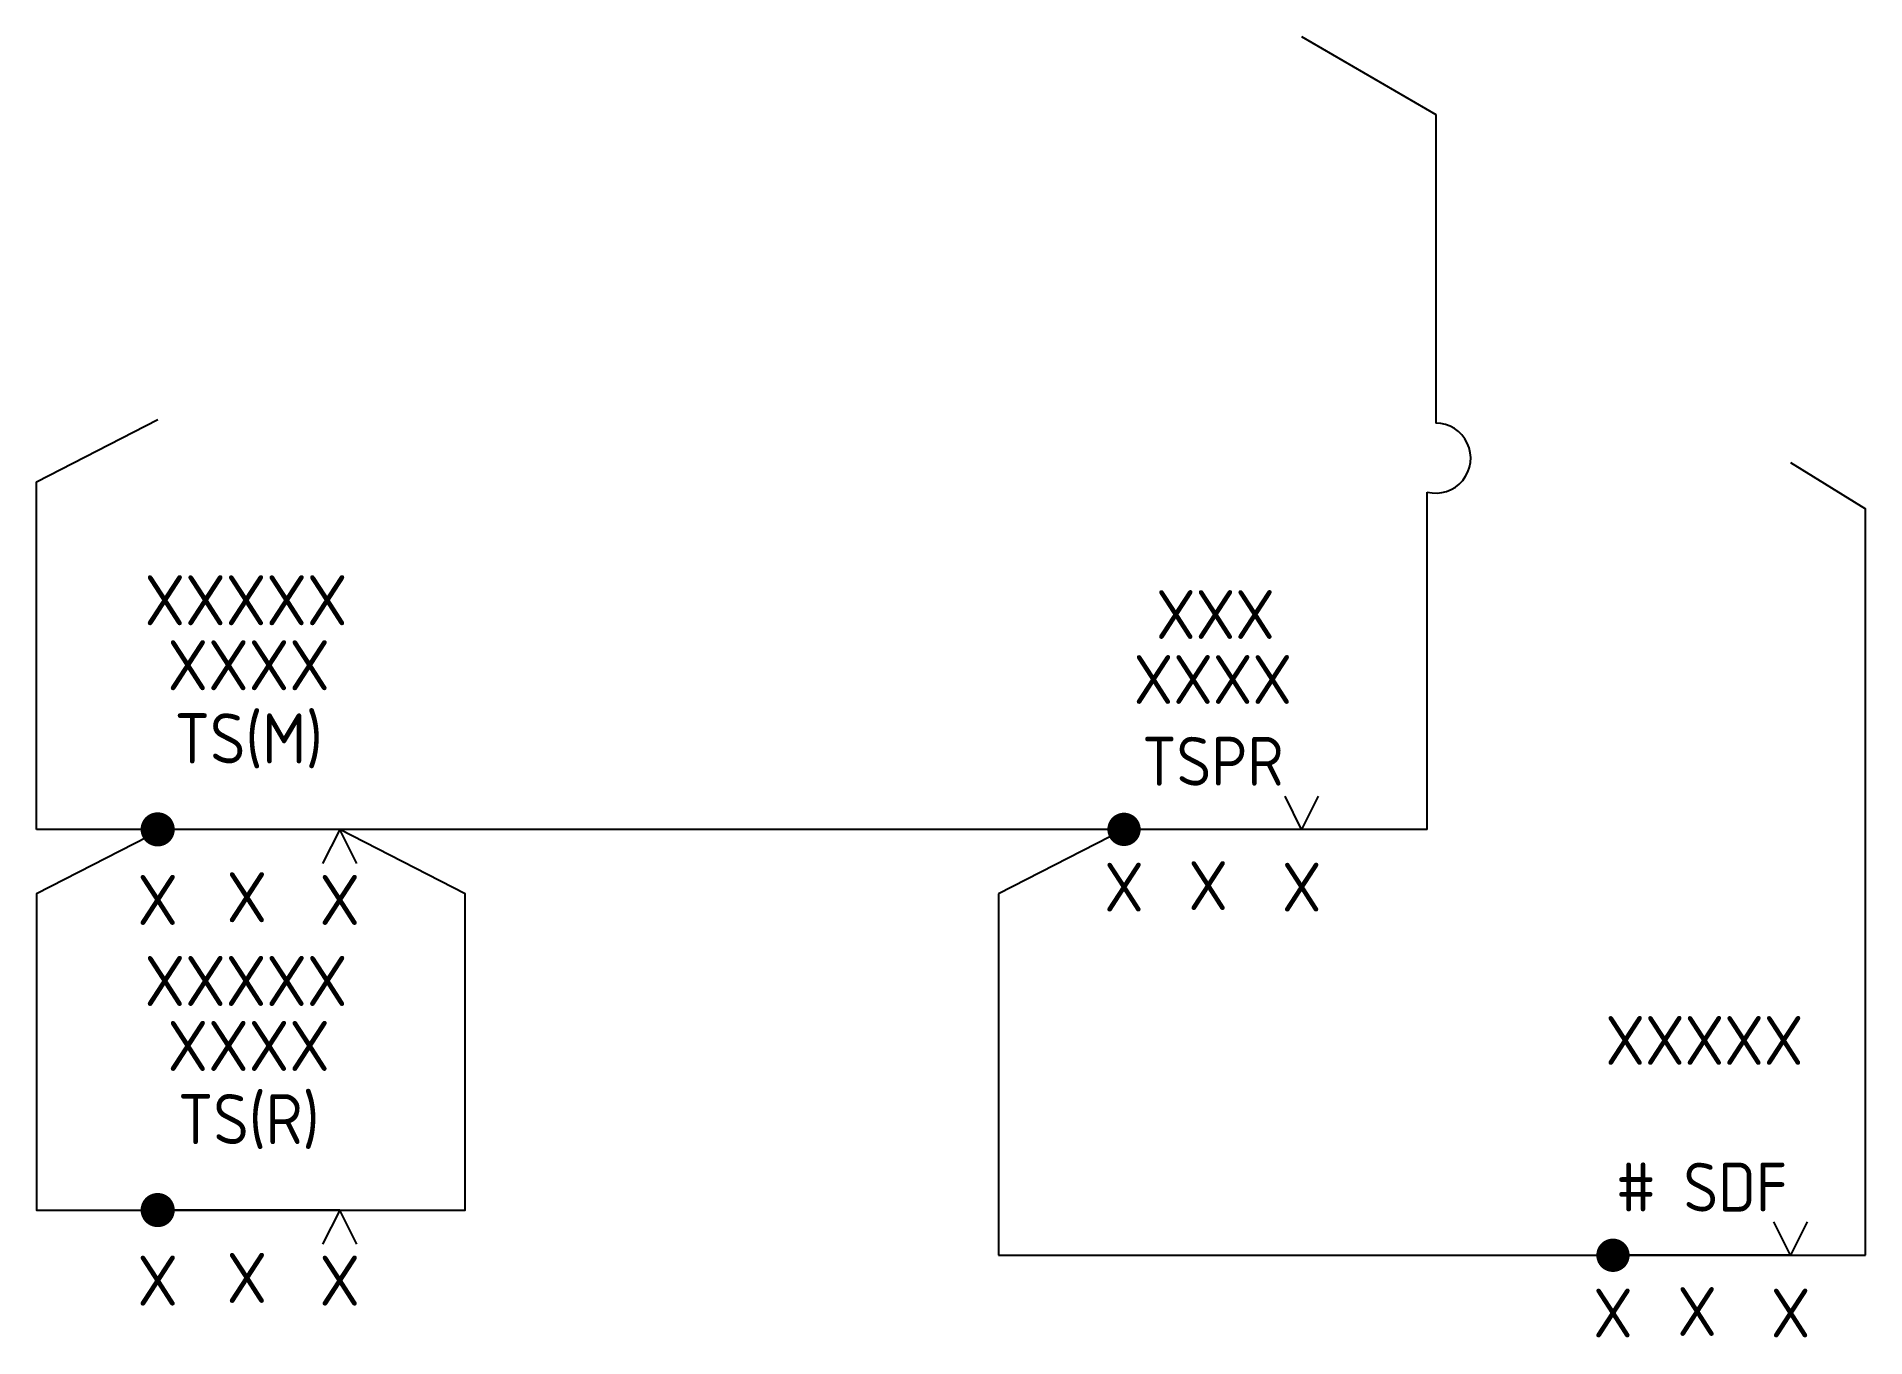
# Model space of a CAD drawing. Header units: millimetres. Extents: x 202.9 to 285.3, y 174 to 232.6.
import ezdxf
from ezdxf.enums import TextEntityAlignment as Align

# ---------------------------------------------------------------- set-up
doc = ezdxf.new("R2010")
doc.units = ezdxf.units.MM
doc.styles.add('ISOCP', font='isocp.shx')

# ---------------------------------------------------------------- blocks, each defined once
blk = doc.blocks.new('Back_Contact')
at = {"color": 0}
for p, q in [((8, 0), (7.25, -1.5)), ((8.75, -1.5), (8, 0))]:
    blk.add_line(p, q, dxfattribs=at)
at = {"color": 0, "const_width": 0.75}
blk.add_lwpolyline([(-0.375, 0, 1), (0.375, 0, 1)], format="xyb", close=True, dxfattribs=at)
at = {"color": 0}
blk.add_lwpolyline([(8, 0), (0, 0)], dxfattribs=at)
at = {"style": 'ISOCP'}
for tag, p in [('R(POS)', (3.881, 10.07)), ('S_NAME', (4, 7.214)), ('R_NAME', (4, 4)), ('C', (3.92, -2.981))]:
    blk.add_attdef(tag, text='', height=2.2, dxfattribs=at).set_placement(p, align=Align.MIDDLE_CENTER)
at = {"color": 0, "style": 'ISOCP'}
for tag, p in [('A', (0, -2)), ('B', (8, -2))]:
    blk.add_attdef(tag, text='', height=2.2, dxfattribs=at).set_placement(p, align=Align.TOP_CENTER)
at = {"style": 'ISOCP', "flags": 5}
for tag, p in [('WIRING', (4.107, -6.947)), ('DOC', (4.41, -10.679))]:
    blk.add_attdef(tag, text='', height=2, dxfattribs=at).set_placement(p, align=Align.MIDDLE_CENTER)
blk = doc.blocks.new('Front_Contact')
at = {"color": 0}
for points in [[(8.75, 1.5), (8, 0), (7.25, 1.5)], [(8, 0), (0, 0)]]:
    blk.add_lwpolyline(points, dxfattribs=at)
at = {"color": 0, "const_width": 0.75}
blk.add_lwpolyline([(-0.375, 0, 1), (0.375, 0, 1)], format="xyb", close=True, dxfattribs=at)
at = {"style": 'ISOCP'}
for tag, p in [('R(POS)', (4.116, 9.677)), ('S_NAME', (4, 6.751)), ('R_NAME', (4, 3.069)), ('C', (3.789, -2.532))]:
    blk.add_attdef(tag, text='', height=2.2, dxfattribs=at).set_placement(p, align=Align.MIDDLE_CENTER)
at = {"color": 0, "style": 'ISOCP'}
for tag, p in [('A', (0, -1.5)), ('F', (8, -1.5))]:
    blk.add_attdef(tag, text='', height=2.2, dxfattribs=at).set_placement(p, align=Align.TOP_CENTER)
at = {"style": 'ISOCP', "flags": 5}
for tag, p in [('WIRING', (4.528, -5.941)), ('DOC', (4.831, -9.674))]:
    blk.add_attdef(tag, text='', height=2, dxfattribs=at).set_placement(p, align=Align.MIDDLE_CENTER)
blk = doc.blocks.new('SDF_CONTACT')
at = {"color": 0}
for points in [[(280.384, 179.602), (279.634, 178.102), (278.884, 179.602)], [(279.634, 178.102), (271.634, 178.102)]]:
    blk.add_lwpolyline(points, dxfattribs=at)
at = {"color": 0, "const_width": 0.75}
blk.add_lwpolyline([(271.259, 178.102, 1), (272.009, 178.102, 1)], format="xyb", close=True, dxfattribs=at)
at = {"style": 'ISOCP'}
for tag, p in [('R(POS)', (275.749, 187.78)), ('S_NAME', (275.634, 184.853)), ('R_NAME', (275.634, 181.171)), ('C', (275.422, 175.57))]:
    blk.add_attdef(tag, text='', height=2.2, dxfattribs=at).set_placement(p, align=Align.MIDDLE_CENTER)
at = {"color": 0, "style": 'ISOCP'}
for tag, p in [('A', (271.634, 176.602)), ('F', (279.634, 176.602))]:
    blk.add_attdef(tag, text='', height=2.2, dxfattribs=at).set_placement(p, align=Align.TOP_CENTER)
at = {"style": 'ISOCP', "flags": 5}
for tag, p in [('WIRING', (276.162, 172.161)), ('DOC', (276.464, 168.428))]:
    blk.add_attdef(tag, text='', height=2, dxfattribs=at).set_placement(p, align=Align.MIDDLE_CENTER)

msp = doc.modelspace()

# ---------------------------------------------------------------- linework, layer by layer
for p, q in [((259.898, 232.554), (265.934, 229.044)), ((265.934, 229.044), (265.934, 215.142)), ((202.927, 212.501), (208.381, 215.309)), ((281.917, 213.373), (285.286, 211.281)), ((202.927, 196.849), (202.927, 212.501)), ((265.549, 196.849), (265.549, 212.04)), ((285.286, 177.668), (285.286, 211.281)), ((265.549, 196.849), (202.927, 196.849)), ((251.898, 196.849), (246.246, 193.939)), ((246.246, 193.939), (246.246, 177.668)), ((246.246, 177.668), (285.286, 177.668))]:
    msp.add_line(p, q)
msp.add_lwpolyline([(208.579, 196.849), (202.927, 193.939), (202.927, 179.704), (222.231, 179.704), (222.231, 193.939), (216.579, 196.849)])
msp.add_arc((265.934, 213.567), 1.575, 255.84745, 90)
msp.add_arc((265.934, 213.567), 1.575, 255.84745, 90)

# ---------------------------------------------------------------- block references
at = {"xscale": 1.024762559949282, "yscale": 1.024762559949282, "zscale": 1.024762559949282}
for p, values in [((208.381, 196.849), {'S_NAME': 'XXXX', 'R_NAME': 'TS(M)', 'A': 'X', 'B': 'X', 'C': 'X', 'R(POS)': 'XXXXX'}), ((208.381, 179.704), {'S_NAME': 'XXXX', 'R_NAME': 'TS(R)', 'A': 'X', 'B': 'X', 'C': 'X', 'R(POS)': 'XXXXX'})]:
    msp.add_blockref('Back_Contact', p, dxfattribs=at).add_auto_attribs(values)
msp.add_blockref('Front_Contact', (251.898, 196.849)).add_auto_attribs({'S_NAME': 'XXXX', 'R_NAME': 'TSPR', 'A': 'X', 'F': 'X', 'C': 'X', 'R(POS)': 'XXX'})
ref = msp.add_blockref('SDF_CONTACT', (2.283, -0.434))
ref.add_attrib('R_NAME', '# SDF', dxfattribs={"height": 2.2, "style": 'ISOCP'}).set_placement((277.917, 180.737), align=Align.MIDDLE_CENTER)
ref.add_attrib('A', 'X', dxfattribs={"color": 0, "height": 2.2, "style": 'ISOCP'}).set_placement((273.917, 176.168), align=Align.TOP_CENTER)
ref.add_attrib('F', 'X', dxfattribs={"color": 0, "height": 2.2, "style": 'ISOCP'}).set_placement((281.917, 176.168), align=Align.TOP_CENTER)
ref.add_attrib('C', 'X', dxfattribs={"height": 2.2, "style": 'ISOCP'}).set_placement((277.706, 175.136), align=Align.MIDDLE_CENTER)
ref.add_attrib('R(POS)', 'XXXXX', dxfattribs={"height": 2.2, "style": 'ISOCP'}).set_placement((278.033, 187.345), align=Align.MIDDLE_CENTER)

doc.saveas('drawing.dxf')
